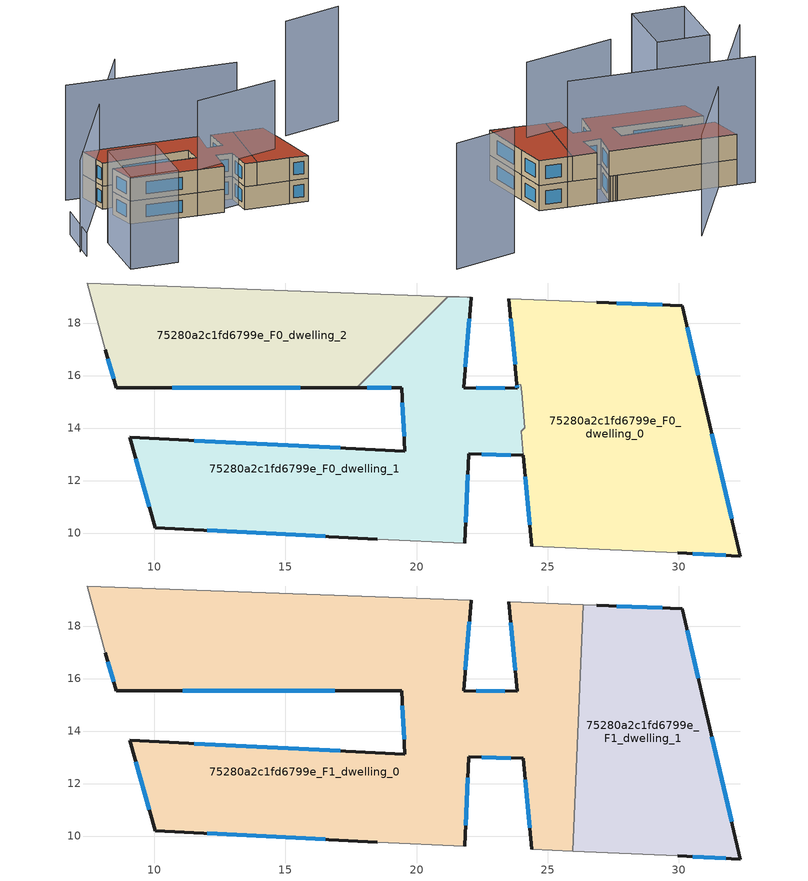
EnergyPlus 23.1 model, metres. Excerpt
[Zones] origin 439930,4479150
75280a2c1fd6799e_F0_dwelling_0
 floor ground (EU_floor_Construction): 30.13,18.66 30.92,15.2 32.33,9.13 29.96,9.25 24.38,9.5 23.99,13.88 24.13,14.02 24,15.36 23.98,15.66 23.82,15.66 23.52,18.92 26.86,18.79 z0
 wall outside (EU_wall_Construction): 23.52,18.92 23.83,15.66 / 29.96,9.25 32.33,9.13 30.92,15.2 30.13,18.66 26.86,18.79 / 24.07,12.95 24.38,9.5 z0:3
 wall adiabatic (EU_wall_Construction): 26.86,18.79 23.52,18.92 / 24.38,9.5 29.96,9.25 z0:3
 wall to 75280a2c1fd6799e_F0_dwelling_1 (EU_wall_Construction): 23.82,15.66 23.98,15.66 24,15.36 24.13,14.02 23.99,13.88 24.07,12.95 z0:3
 window (EU_Window_Construction): 23.59,18.16 23.75,16.42 / 29.36,18.69 27.62,18.76 / 30.74,16.01 30.32,17.85 / 32,10.55 31.25,13.78 / 30.52,9.22 31.78,9.15 / 24.15,12.15 24.31,10.31 z0.7:2.3
75280a2c1fd6799e_F0_dwelling_1
 floor ground (EU_floor_Construction): 22.09,18.98 21.8,15.54 23.84,15.51 23.82,15.66 23.98,15.66 24.13,14.02 23.99,13.88 24.07,12.96 22,13.03 21.83,9.62 18.51,9.77 10.05,10.2 9.08,13.64 19.55,13.12 19.44,15.53 17.71,15.53 21.19,19.01 21.4,19 21.62,19 21.94,18.98 z0
 wall outside (EU_wall_Construction): 21.83,9.62 22,13.03 24.07,12.96 / 17.71,15.53 19.44,15.53 19.55,13.12 9.08,13.64 10.05,10.2 18.51,9.77 / 23.83,15.66 23.84,15.51 21.8,15.54 22.09,18.98 z0:3
 wall adiabatic (EU_wall_Construction): 18.51,9.77 21.83,9.62 / 22.09,18.98 21.94,18.98 21.62,19 21.4,19 21.19,19.01 z0:3
 wall to 75280a2c1fd6799e_F0_dwelling_2 (EU_wall_Construction): 21.19,19.01 17.71,15.53 z0:3
 window (EU_Window_Construction): 21.87,10.42 21.96,12.23 / 12.03,10.1 16.53,9.87 / 9.31,12.84 9.82,11.01 / 17.1,13.25 11.53,13.52 / 19.47,14.97 19.53,13.69 / 18.12,15.53 19.04,15.53 / 21.86,16.34 22.02,18.17 / 23.36,15.52 22.27,15.53 / 23.83,15.63 23.84,15.55 / 22.48,13.01 23.59,12.97 z0.7:2.3
75280a2c1fd6799e_F0_dwelling_2
 floor ground (EU_floor_Construction): 21.19,19.01 17.71,15.53 8.55,15.53 8.15,16.98 7.46,19.53 z0
 wall outside (EU_wall_Construction): 8.15,16.98 8.55,15.53 17.71,15.53 z0:3
 wall adiabatic (EU_wall_Construction): 21.19,19.01 7.46,19.53 8.15,16.98 z0:3
 window (EU_Window_Construction): 10.7,15.53 15.57,15.53 / 8.24,16.64 8.46,15.87 z0.7:2.3
75280a2c1fd6799e_F1_dwelling_0
 floor to 75280a2c1fd6799e_F0_dwelling_0 (EU_floor_Construction): 26.35,18.81 25.96,9.43 24.38,9.5 23.99,13.88 24.13,14.02 24,15.36 23.98,15.66 23.82,15.66 23.52,18.92 z3
 floor to 75280a2c1fd6799e_F0_dwelling_1 (EU_floor_Construction): 22.09,18.98 21.8,15.54 23.84,15.51 23.82,15.66 23.98,15.66 24.13,14.02 23.99,13.88 24.07,12.96 22,13.03 21.83,9.62 18.51,9.77 10.05,10.2 9.08,13.64 19.55,13.12 19.44,15.53 17.71,15.53 21.19,19.01 z3
 floor to 75280a2c1fd6799e_F0_dwelling_2 (EU_floor_Construction): 21.19,19.01 17.71,15.53 8.55,15.53 8.15,16.98 7.46,19.53 z3
 wall outside (EU_wall_Construction): 21.83,9.62 22,13.03 24.07,12.96 24.38,9.5 / 8.15,16.98 8.55,15.53 19.44,15.53 19.55,13.12 9.08,13.64 10.05,10.2 18.51,9.77 / 23.52,18.92 23.84,15.51 21.8,15.54 22.09,18.98 z3:6
 wall adiabatic (EU_wall_Construction): 18.51,9.77 21.83,9.62 / 22.09,18.98 7.46,19.53 8.15,16.98 / 26.35,18.81 23.52,18.92 / 24.38,9.5 25.96,9.43 z3:6
 wall to 75280a2c1fd6799e_F1_dwelling_1 (EU_wall_Construction): 25.96,9.43 26.35,18.81 z3:6
 window (EU_Window_Construction): 24.15,12.15 24.31,10.31 / 22.48,13.01 23.59,12.97 / 21.87,10.42 21.96,12.23 / 12.03,10.1 16.53,9.87 / 9.31,12.84 9.82,11.01 / 17.1,13.25 11.53,13.52 / 19.47,14.97 19.53,13.69 / 11.1,15.53 16.89,15.53 / 8.24,16.64 8.46,15.87 / 21.86,16.34 22.02,18.17 / 23.36,15.52 22.27,15.53 / 23.59,18.12 23.76,16.31 z3.7:5.3
 roof outside (EU_roof_Construction): 25.96,9.43 26.35,18.81 23.52,18.92 23.84,15.51 21.8,15.54 22.09,18.98 7.46,19.53 8.15,16.98 8.55,15.53 19.44,15.53 19.55,13.12 9.08,13.64 10.05,10.2 18.51,9.77 21.83,9.62 22,13.03 24.07,12.96 24.38,9.5 z6
75280a2c1fd6799e_F1_dwelling_1
 floor to 75280a2c1fd6799e_F0_dwelling_0 (EU_floor_Construction): 30.13,18.66 30.92,15.2 32.33,9.13 29.96,9.25 25.96,9.43 26.35,18.81 26.86,18.79 z3
 wall outside (EU_wall_Construction): 29.96,9.25 32.33,9.13 30.92,15.2 30.13,18.66 26.86,18.79 z3:6
 wall adiabatic (EU_wall_Construction): 25.96,9.43 29.96,9.25 / 26.86,18.79 26.35,18.81 z3:6
 window (EU_Window_Construction): 29.36,18.69 27.62,18.76 / 30.74,16.01 30.32,17.85 / 32,10.55 31.25,13.78 / 30.52,9.22 31.78,9.15 z3.7:5.3
 roof outside (EU_roof_Construction): 32.33,9.13 30.92,15.2 30.13,18.66 26.86,18.79 26.35,18.81 25.96,9.43 29.96,9.25 z6
shading: 15.85,31.17 1.59,4.65 / 5.49,-2.21 5.59,6.02 / 5.59,6.02 11.66,5.95 / 11.66,5.95 11.55,-2.29 / 11.55,-2.29 5.49,-2.21 z0:12; 2.22,9.76 1.9,3.17 z0:3; 26.86,18.79 5.32,19.61 / 18.51,9.77 29.26,12.35 / 44.04,30.22 36.59,28.25 z0:15
[Building]
EU S2 Campaign: North Axis=0; Terrain=City; Solar Distribution=FullExterior
[Site:Location]
Madrid: Latitude=40.5; Longitude=-3.5; Time Zone=1; Elevation=609
[SizingPeriod:WeatherFileDays]
AnnualSizingPeriod: Begin Month=1; Begin Day of Month=1; End Month=12; End Day of Month=31; Day of Week for Start Day=Monday; Use Weather File Daylight Saving Period=No; Use Weather File Rain and Snow Indicators=No
[MATERIAL]
EU_InternalMass_Material: Roughness=MediumRough; Thickness=0.1; Conductivity=1; Density=1800; Specific Heat=900; Thermal Absorptance=0.9; Solar Absorptance=0.7; Visible Absorptance=0.7
[MATERIAL:NOMASS] Roughness=MediumRough; Thermal Absorptance=0.9; Solar Absorptance=0.7; Visible Absorptance=0.7
Name | Thermal Resistance
EU_wall_NoMass | 0.419739
EU_roof_NoMass | 0.352165
EU_floor_NoMass | 0.608284
[WINDOWMATERIAL:SIMPLEGLAZINGSYSTEM]
EU_Window_SimpleGlazing: UFactor=4.8352; Solar Heat Gain Coefficient=0.85; Visible Transmittance=0.85
[CONSTRUCTION]
EU_wall_Construction: EU_wall_NoMass
EU_roof_Construction: EU_roof_NoMass
EU_floor_Construction: EU_floor_NoMass
EU_Window_Construction: EU_Window_SimpleGlazing
EU_InternalMass_Construction: EU_InternalMass_Material
[ZONE] Type=1; Multiplier=1; Ceiling Height=autocalculate; Floor Area=autocalculate; Part of Total Floor Area=Yes
Name | Volume
75280a2c1fd6799e_F0_dwelling_0 | 204.503
75280a2c1fd6799e_F1_dwelling_0 | 376.338
75280a2c1fd6799e_F0_dwelling_1 | 185.97
75280a2c1fd6799e_F1_dwelling_1 | 143.381
75280a2c1fd6799e_F0_dwelling_2 | 129.255
[INTERNALMASS] Construction=EU_InternalMass_Construction
Name | Zone or ZoneList | Surface Area
75280a2c1fd6799e_F0_dwelling_0_EU_InternalMass | 75280a2c1fd6799e_F0_dwelling_0 | 68.1692
75280a2c1fd6799e_F0_dwelling_1_EU_InternalMass | 75280a2c1fd6799e_F0_dwelling_1 | 61.9919
75280a2c1fd6799e_F0_dwelling_2_EU_InternalMass | 75280a2c1fd6799e_F0_dwelling_2 | 43.0848
75280a2c1fd6799e_F1_dwelling_0_EU_InternalMass | 75280a2c1fd6799e_F1_dwelling_0 | 125.444
75280a2c1fd6799e_F1_dwelling_1_EU_InternalMass | 75280a2c1fd6799e_F1_dwelling_1 | 47.7962
[OTHEREQUIPMENT] Fuel Type=Electricity; Design Level Calculation Method=Watts/Area; Power per Zone Floor Area=1; Fraction Latent=0; Fraction Radiant=0; Fraction Lost=0; Carbon Dioxide Generation Rate=0; EndUse Subcategory=EU_Step8_InternalGains
Name | Zone or ZoneList or Space or SpaceList | Schedule
EU_Step8_InternalGain_75280a2c1fd6799e_F0_dwelling_0_f000 | 75280a2c1fd6799e_F0_dwelling_0 | EU_Step8_GainSchedule_75280a2c1fd6799e_F0_dwelling_0_f000
EU_Step8_InternalGain_75280a2c1fd6799e_F0_dwelling_1_f000 | 75280a2c1fd6799e_F0_dwelling_1 | EU_Step8_GainSchedule_75280a2c1fd6799e_F0_dwelling_1_f000
EU_Step8_InternalGain_75280a2c1fd6799e_F0_dwelling_2_f000 | 75280a2c1fd6799e_F0_dwelling_2 | EU_Step8_GainSchedule_75280a2c1fd6799e_F0_dwelling_2_f000
EU_Step8_InternalGain_75280a2c1fd6799e_F1_dwelling_0_f000 | 75280a2c1fd6799e_F1_dwelling_0 | EU_Step8_GainSchedule_75280a2c1fd6799e_F1_dwelling_0_f000
EU_Step8_InternalGain_75280a2c1fd6799e_F1_dwelling_1_f000 | 75280a2c1fd6799e_F1_dwelling_1 | EU_Step8_GainSchedule_75280a2c1fd6799e_F1_dwelling_1_f000
[ZONEVENTILATION:DESIGNFLOWRATE] Schedule=EU_AlwaysOn; Design Flow Rate Calculation Method=AirChanges/Hour; Air Changes per Hour=0.703302; Ventilation Type=Natural; Fan Pressure Rise=0; Fan Total Efficiency=1; Constant Term Coefficient=1; Temperature Term Coefficient=0; Velocity Term Coefficient=0; Velocity Squared Term Coefficient=0; Minimum Indoor Temperature=-100; Maximum Indoor Temperature=100; Delta Temperature=-100; Minimum Outdoor Temperature=-100; Maximum Outdoor Temperature=100; Maximum Wind Speed=40
Name | Zone or ZoneList or Space or SpaceList
EU_ConstantAir_75280a2c1fd6799e_F0_dwelling_0 | 75280a2c1fd6799e_F0_dwelling_0
EU_ConstantAir_75280a2c1fd6799e_F0_dwelling_1 | 75280a2c1fd6799e_F0_dwelling_1
EU_ConstantAir_75280a2c1fd6799e_F0_dwelling_2 | 75280a2c1fd6799e_F0_dwelling_2
EU_ConstantAir_75280a2c1fd6799e_F1_dwelling_0 | 75280a2c1fd6799e_F1_dwelling_0
EU_ConstantAir_75280a2c1fd6799e_F1_dwelling_1 | 75280a2c1fd6799e_F1_dwelling_1
[HVACTEMPLATE:THERMOSTAT] Constant Heating Setpoint=20; Constant Cooling Setpoint=50
EU_HeatOnly_75280a2c1fd6799e_F0_dwelling_0; EU_HeatOnly_75280a2c1fd6799e_F0_dwelling_1; EU_HeatOnly_75280a2c1fd6799e_F0_dwelling_2; EU_HeatOnly_75280a2c1fd6799e_F1_dwelling_0; EU_HeatOnly_75280a2c1fd6799e_F1_dwelling_1
[HVACTEMPLATE:ZONE:IDEALLOADSAIRSYSTEM] System Availability Schedule=EU_AlwaysOn; Maximum Heating Supply Air Temperature=50; Minimum Cooling Supply Air Temperature=13; Maximum Heating Supply Air Humidity Ratio=0.0156; Minimum Cooling Supply Air Humidity Ratio=0.0077; Heating Limit=NoLimit; Cooling Limit=NoLimit; Heating Availability Schedule=EU_AlwaysOn; Cooling Availability Schedule=EU_CoolingOff; Dehumidification Control Type=ConstantSensibleHeatRatio; Cooling Sensible Heat Ratio=0.7; Dehumidification Setpoint=60; Humidification Control Type=None; Humidification Setpoint=30; Outdoor Air Method=None; Outdoor Air Flow Rate per Person=0.00944; Outdoor Air Flow Rate per Zone Floor Area=0; Outdoor Air Flow Rate per Zone=0; Demand Controlled Ventilation Type=None; Outdoor Air Economizer Type=NoEconomizer; Heat Recovery Type=None; Sensible Heat Recovery Effectiveness=0.7; Latent Heat Recovery Effectiveness=0.65
Name | Template Thermostat
75280a2c1fd6799e_F0_dwelling_0 | EU_HeatOnly_75280a2c1fd6799e_F0_dwelling_0
75280a2c1fd6799e_F0_dwelling_1 | EU_HeatOnly_75280a2c1fd6799e_F0_dwelling_1
75280a2c1fd6799e_F0_dwelling_2 | EU_HeatOnly_75280a2c1fd6799e_F0_dwelling_2
75280a2c1fd6799e_F1_dwelling_0 | EU_HeatOnly_75280a2c1fd6799e_F1_dwelling_0
75280a2c1fd6799e_F1_dwelling_1 | EU_HeatOnly_75280a2c1fd6799e_F1_dwelling_1
[SIZING:ZONE] Zone Cooling Design Supply Air Temperature Input Method=SupplyAirTemperature; Zone Cooling Design Supply Air Temperature=13; Zone Heating Design Supply Air Temperature Input Method=SupplyAirTemperature; Zone Heating Design Supply Air Temperature=50; Zone Cooling Design Supply Air Humidity Ratio=0.008; Zone Heating Design Supply Air Humidity Ratio=0.008; Cooling Design Air Flow Method=DesignDay; Cooling Design Air Flow Rate=0; Cooling Minimum Air Flow per Zone Floor Area=0.000762; Cooling Minimum Air Flow=0; Cooling Minimum Air Flow Fraction=0.2; Heating Design Air Flow Method=DesignDay; Heating Design Air Flow Rate=0; Heating Maximum Air Flow per Zone Floor Area=0.002032; Heating Maximum Air Flow=0.141576; Heating Maximum Air Flow Fraction=0.3; Account for Dedicated Outdoor Air System=No; Dedicated Outdoor Air System Control Strategy=NeutralSupplyAir; Dedicated Outdoor Air Low Setpoint Temperature for Design=autosize; Dedicated Outdoor Air High Setpoint Temperature for Design=autosize; Zone Load Sizing Method=Sensible Load Only No Latent Load; Zone Latent Cooling Design Supply Air Humidity Ratio Input Method=HumidityRatioDifference; Zone Cooling Design Supply Air Humidity Ratio Difference=0.005; Zone Latent Heating Design Supply Air Humidity Ratio Input Method=HumidityRatioDifference; Zone Humidification Design Supply Air Humidity Ratio Difference=0.005
75280a2c1fd6799e_F0_dwelling_0; 75280a2c1fd6799e_F0_dwelling_1; 75280a2c1fd6799e_F0_dwelling_2; 75280a2c1fd6799e_F1_dwelling_0; 75280a2c1fd6799e_F1_dwelling_1
[SCHEDULE:CONSTANT]
Name | Hourly Value
EU_AlwaysOn | 1
EU_CoolingOff | 0
[SCHEDULE:FILE] Column Number=1; Rows to Skip at Top=0; Number of Hours of Data=8760; Column Separator=Comma; Interpolate to Timestep=No; Minutes per Item=60; Adjust Schedule for Daylight Savings=Yes
Name | File
EU_Step8_GainSchedule_75280a2c1fd6799e_F0_dwelling_0_f000 | ../../schedules/75280a2c1fd6799e/75280a2c1fd6799e_F0_dwelling_0_f000_gain.csv
EU_Step8_GainSchedule_75280a2c1fd6799e_F0_dwelling_1_f000 | ../../schedules/75280a2c1fd6799e/75280a2c1fd6799e_F0_dwelling_1_f000_gain.csv
EU_Step8_GainSchedule_75280a2c1fd6799e_F0_dwelling_2_f000 | ../../schedules/75280a2c1fd6799e/75280a2c1fd6799e_F0_dwelling_2_f000_gain.csv
EU_Step8_GainSchedule_75280a2c1fd6799e_F1_dwelling_0_f000 | ../../schedules/75280a2c1fd6799e/75280a2c1fd6799e_F1_dwelling_0_f000_gain.csv
EU_Step8_GainSchedule_75280a2c1fd6799e_F1_dwelling_1_f000 | ../../schedules/75280a2c1fd6799e/75280a2c1fd6799e_F1_dwelling_1_f000_gain.csv
